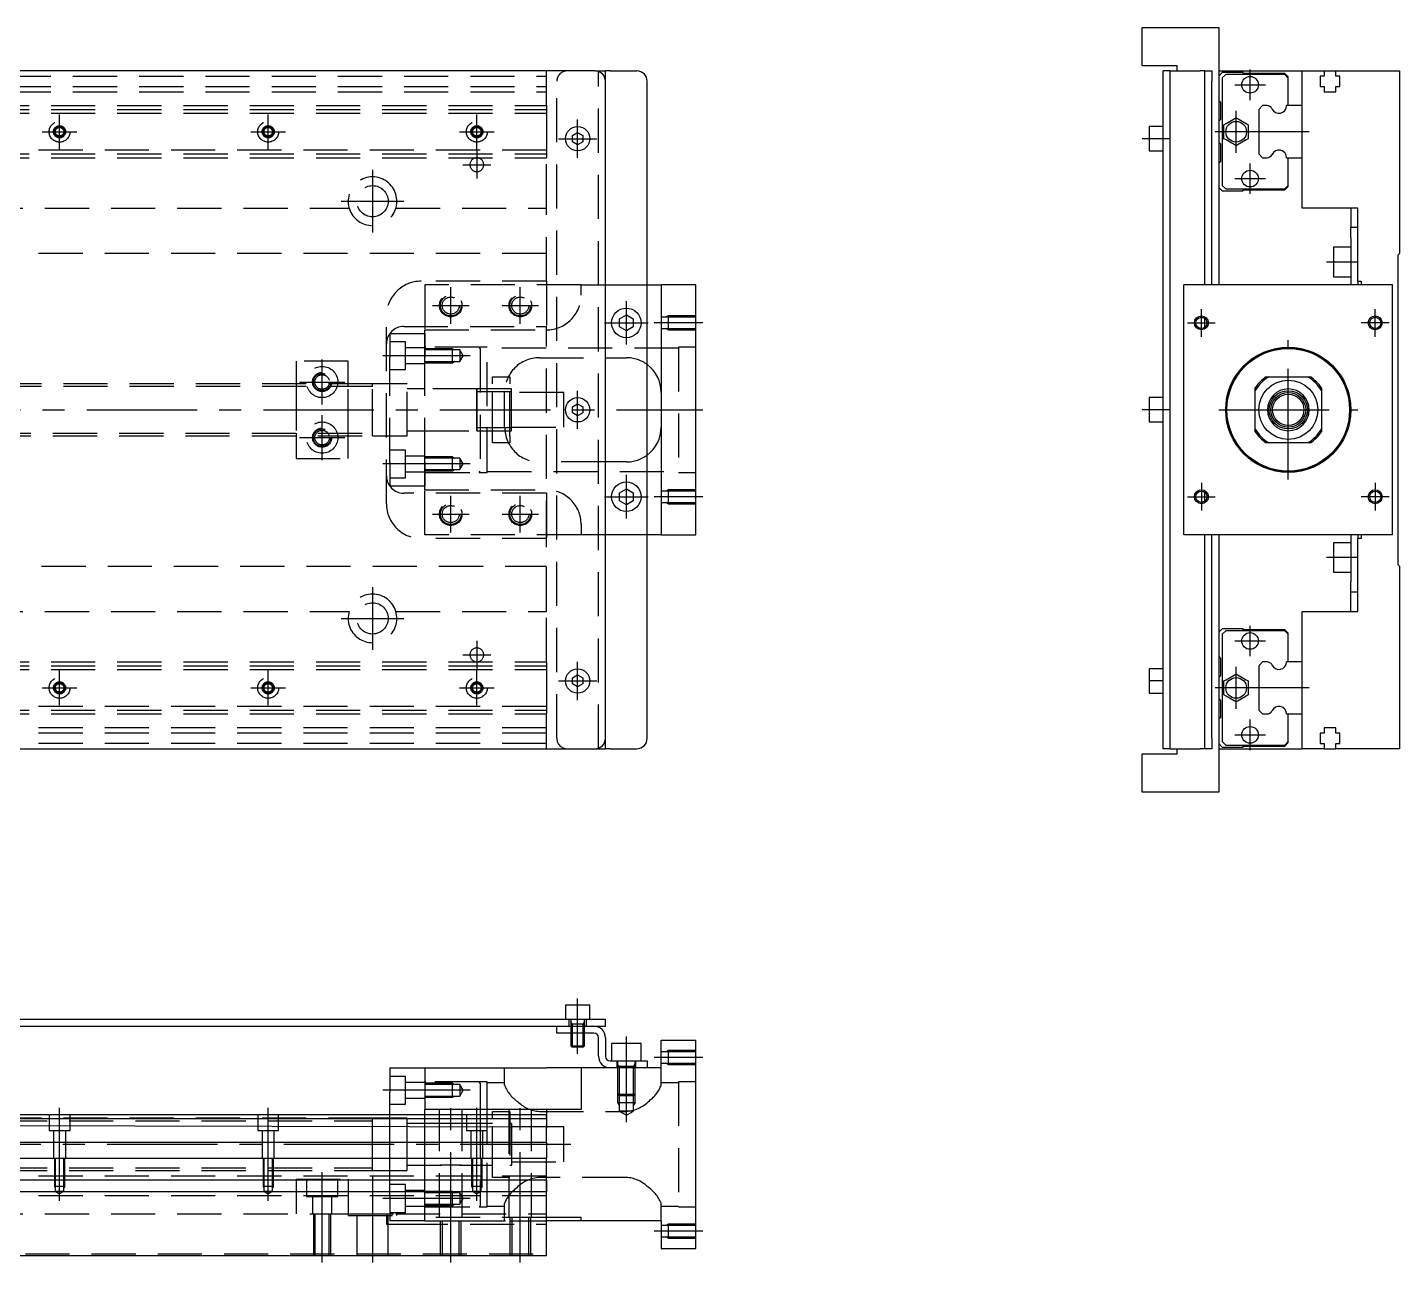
# Model space of a CAD drawing. Extents: x -94 to 705, y -24 to 355.
# Drawn here: x 310.8 to 705.4, y -2 to 353.3 of the extents above; entities that cross this region are included whole.
import ezdxf

# ---------------------------------------------------------------- set-up
doc = ezdxf.new("R2010")
doc.units = 0
doc.linetypes.add('CENTER', pattern=[50.8, 31.75, -6.35, 6.35, -6.35])
doc.linetypes.add('DASHED', pattern=[19.05, 12.7, -6.35])
doc.layers.get('0').update_dxf_attribs({"linetype": 'CONTINUOUS'})
doc.layers.add('CENTER', color=1, linetype='CENTER')

msp = doc.modelspace()

# ---------------------------------------------------------------- linework, layer by layer
at = {"color": 7, "linetype": 'CONTINUOUS'}
for p, q in [((631.39, 342.31), (631.39, 353.31)), ((631.39, 353.31), (653.39, 353.31)), ((653.39, 353.31), (653.39, 279.31)), ((474, 340.81), (-14, 340.81)), ((474, 340.81), (477, 340.81)), ((477, 337.81), (477, 340.81)), ((478.33, 340.81), (477, 340.81)), ((478.33, 340.81), (486, 340.81)), ((641.39, 342.31), (631.39, 342.31)), ((639.39, 340.81), (637.39, 340.81)), ((637.39, 337.81), (637.39, 340.81)), ((639.39, 340.81), (642.72, 340.81)), ((639.39, 337.81), (639.39, 340.81)), ((641.39, 340.81), (641.39, 342.31)), ((642.72, 340.81), (648.05, 340.81)), ((649.39, 340.81), (648.05, 340.81)), ((649.39, 340.81), (651.39, 340.81)), ((649.39, 337.81), (649.39, 340.81)), ((651.39, 340.81), (651.39, 337.81)), ((653.39, 340.81), (677.39, 340.81)), ((654.38, 340.31), (653.39, 339.32)), ((660.39, 340.31), (654.38, 340.31)), ((655.38, 339.76), (654.39, 338.77)), ((672.39, 339.76), (655.38, 339.76)), ((660.39, 340.06), (660.39, 340.31)), ((672.39, 340.06), (660.39, 340.06)), ((673.39, 339.06), (672.39, 340.06)), ((673.39, 338.76), (672.39, 339.76)), ((677.39, 340.81), (683.69, 340.81)), ((677.39, 330.81), (677.39, 340.81)), ((683.69, 340.81), (687.09, 340.81)), ((683.69, 340.81), (683.69, 339.31)), ((687.09, 340.81), (705.39, 340.81)), ((687.09, 339.31), (687.09, 340.81)), ((705.39, 340.81), (705.39, 288.31)), ((477, 148.81), (477, 337.81)), ((489, 148.81), (489, 337.81)), ((637.39, 148.81), (637.39, 337.81)), ((639.39, 148.81), (639.39, 337.81)), ((649.39, 279.31), (649.39, 337.81)), ((651.39, 279.31), (651.39, 337.81)), ((654.39, 338.77), (654.39, 307.85)), ((673.39, 338.76), (673.39, 339.06)), ((673.39, 330.81), (673.39, 338.76)), ((683.69, 339.31), (682.54, 339.31)), ((682.54, 339.31), (682.54, 336.31)), ((682.54, 336.31), (683.69, 336.31)), ((683.69, 336.31), (683.69, 334.81)), ((688.24, 339.31), (687.09, 339.31)), ((687.09, 334.81), (687.09, 336.31)), ((687.09, 336.31), (688.24, 336.31)), ((688.24, 336.31), (688.24, 339.31)), ((653.39, 332.31), (653.89, 331.81)), ((653.89, 331.81), (653.89, 326.81)), ((683.69, 334.81), (687.09, 334.81)), ((666.01, 330.81), (664.89, 329.69)), ((664.89, 329.69), (664.89, 316.93)), ((667.3, 330.81), (666.01, 330.81)), ((677.39, 330.81), (672.88, 330.81)), ((677.39, 315.81), (677.39, 330.81)), ((677.39, 315.81), (677.39, 330.81)), ((637.39, 324.81), (633.39, 324.81)), ((633.39, 324.81), (633.39, 321.31)), ((653.89, 326.81), (653.39, 326.31)), ((654.89, 325.33), (655.48, 325.67)), ((654.89, 324.65), (654.89, 325.33)), ((654.89, 321.97), (654.89, 324.65)), ((655.48, 325.67), (657.8, 327)), ((657.8, 327), (658.39, 327.35)), ((658.39, 327.35), (658.98, 327)), ((658.98, 327), (661.29, 325.67)), ((661.29, 325.67), (661.88, 325.33)), ((661.88, 325.33), (661.88, 324.65)), ((661.88, 324.65), (661.88, 321.97)), ((467.5, 322.18), (469, 323.04)), ((467.5, 320.44), (467.5, 322.18)), ((469, 319.58), (467.5, 320.44)), ((469, 323.04), (470.5, 322.18)), ((470.5, 320.44), (469, 319.58)), ((470.5, 322.18), (470.5, 320.44)), ((633.39, 321.31), (633.39, 317.81)), ((653.39, 320.31), (653.89, 319.81)), ((653.89, 319.81), (653.89, 314.81)), ((654.89, 321.29), (654.89, 321.97)), ((655.48, 320.95), (654.89, 321.29)), ((657.8, 319.62), (655.48, 320.95)), ((661.29, 320.95), (658.98, 319.62)), ((661.88, 321.29), (661.29, 320.95)), ((661.88, 321.97), (661.88, 321.29)), ((633.39, 317.81), (637.39, 317.81)), ((658.39, 319.27), (657.8, 319.62)), ((658.98, 319.62), (658.39, 319.27)), ((664.89, 316.93), (666.01, 315.81)), ((666.01, 315.81), (667.3, 315.81)), ((672.88, 315.81), (677.39, 315.81)), ((673.39, 307.86), (673.39, 315.81)), ((677.39, 301.31), (677.39, 315.81)), ((653.89, 314.81), (653.39, 314.31)), ((654.39, 307.85), (655.38, 306.86)), ((672.39, 306.86), (673.39, 307.86)), ((673.39, 307.56), (673.39, 307.86)), ((653.39, 307.3), (654.38, 306.31)), ((654.38, 306.31), (660.39, 306.31)), ((655.38, 306.86), (672.39, 306.86)), ((660.39, 306.56), (672.39, 306.56)), ((660.39, 306.31), (660.39, 306.56)), ((672.39, 306.56), (673.39, 307.56)), ((693.39, 301.31), (677.39, 301.31)), ((691.39, 301.31), (691.39, 295.81)), ((693.39, 280.31), (693.39, 301.31)), ((691.39, 295.81), (693.39, 295.81)), ((691.39, 292.81), (691.39, 295.81)), ((691.39, 292.81), (691.39, 279.31)), ((686.39, 290.06), (686.39, 281.56)), ((691.39, 290.06), (686.39, 290.06)), ((704.89, 287.81), (705.39, 288.31)), ((704.89, 287.81), (704.89, 198.81)), ((686.39, 281.56), (691.39, 281.56)), ((693.39, 280.31), (694.39, 280.31)), ((693.39, 280.31), (693.39, 279.31)), ((694.39, 280.31), (694.39, 279.31)), ((489, 279.31), (493, 279.31)), ((503, 279.31), (493, 279.31)), ((493, 279.31), (493, 207.31)), ((503, 207.31), (503, 279.31)), ((703.39, 279.31), (643.39, 279.31)), ((643.39, 207.31), (643.39, 279.31)), ((703.39, 207.31), (703.39, 279.31)), ((481, 269.46), (483, 270.62)), ((481, 267.16), (481, 269.46)), ((483, 270.62), (485, 269.46)), ((485, 269.46), (485, 267.16)), ((649.39, 267.03), (649.39, 269.59)), ((483, 266), (481, 267.16)), ((485, 267.16), (483, 266)), ((667.05, 252.81), (667.8, 252.81)), ((667.8, 252.81), (678.97, 252.81)), ((678.97, 252.81), (679.72, 252.81)), ((663.89, 248.89), (663.89, 249.65)), ((663.89, 237.73), (663.89, 248.89)), ((682.89, 249.65), (682.89, 248.89)), ((682.89, 248.89), (682.89, 237.73)), ((467.5, 244.18), (469, 245.04)), ((469, 245.04), (470.5, 244.18)), ((637.39, 246.81), (633.39, 246.81)), ((633.39, 246.81), (633.39, 243.31)), ((467.5, 242.44), (467.5, 244.18)), ((469, 241.58), (467.5, 242.44)), ((470.5, 242.44), (469, 241.58)), ((470.5, 244.18), (470.5, 242.44)), ((633.39, 243.31), (633.39, 239.81)), ((633.39, 239.81), (637.39, 239.81)), ((663.89, 236.97), (663.89, 237.73)), ((682.89, 237.73), (682.89, 236.97)), ((667.8, 233.81), (667.05, 233.81)), ((678.97, 233.81), (667.8, 233.81)), ((679.72, 233.81), (678.97, 233.81)), ((481, 219.46), (483, 220.62)), ((481, 217.16), (481, 219.46)), ((483, 216), (481, 217.16)), ((483, 220.62), (485, 219.46)), ((485, 217.16), (483, 216)), ((485, 219.46), (485, 217.16)), ((649.39, 217.03), (649.39, 219.59)), ((493, 207.31), (489, 207.31)), ((493, 207.31), (503, 207.31)), ((703.39, 207.31), (643.39, 207.31)), ((649.39, 148.81), (649.39, 207.31)), ((651.39, 148.81), (651.39, 207.31)), ((653.39, 207.31), (653.39, 133.31)), ((691.39, 207.31), (691.39, 193.81)), ((693.39, 207.31), (693.39, 206.31)), ((693.39, 185.31), (693.39, 206.31)), ((694.39, 206.31), (693.39, 206.31)), ((694.39, 207.31), (694.39, 206.31)), ((686.39, 205.06), (686.39, 196.56)), ((691.39, 205.06), (686.39, 205.06)), ((705.39, 198.31), (704.89, 198.81)), ((705.39, 198.31), (705.39, 145.81)), ((686.39, 196.56), (691.39, 196.56)), ((691.39, 190.81), (691.39, 193.81)), ((691.39, 185.31), (691.39, 190.81)), ((693.39, 190.81), (691.39, 190.81)), ((677.39, 185.31), (693.39, 185.31)), ((677.39, 170.81), (677.39, 185.31)), ((654.38, 180.31), (653.39, 179.32)), ((660.39, 180.31), (654.38, 180.31)), ((655.38, 179.76), (654.39, 178.77)), ((654.39, 178.77), (654.39, 147.85)), ((672.39, 179.76), (655.38, 179.76)), ((660.39, 180.06), (660.39, 180.31)), ((672.39, 180.06), (660.39, 180.06)), ((673.39, 179.06), (672.39, 180.06)), ((673.39, 178.76), (672.39, 179.76)), ((673.39, 178.76), (673.39, 179.06)), ((673.39, 170.81), (673.39, 178.76)), ((653.39, 172.31), (653.89, 171.81)), ((653.89, 171.81), (653.89, 166.81)), ((666.01, 170.81), (664.89, 169.69)), ((667.3, 170.81), (666.01, 170.81)), ((677.39, 170.81), (672.88, 170.81)), ((677.39, 155.81), (677.39, 170.81)), ((677.39, 155.81), (677.39, 170.81)), ((467.5, 166.18), (469, 167.04)), ((467.5, 164.44), (467.5, 166.18)), ((469, 167.04), (470.5, 166.18)), ((470.5, 166.18), (470.5, 164.44)), ((633.39, 168.81), (633.39, 165.31)), ((637.39, 168.81), (633.39, 168.81)), ((653.89, 166.81), (653.39, 166.31)), ((655.48, 165.67), (657.8, 167)), ((657.8, 167), (658.39, 167.35)), ((658.39, 167.35), (658.98, 167)), ((658.98, 167), (661.29, 165.67)), ((664.89, 169.69), (664.89, 156.93)), ((469, 163.58), (467.5, 164.44)), ((470.5, 164.44), (469, 163.58)), ((633.39, 165.31), (633.39, 161.81)), ((633.39, 161.81), (637.39, 161.81)), ((654.89, 165.33), (655.48, 165.67)), ((654.89, 164.65), (654.89, 165.33)), ((654.89, 161.97), (654.89, 164.65)), ((654.89, 161.29), (654.89, 161.97)), ((661.29, 165.67), (661.88, 165.33)), ((661.88, 165.33), (661.88, 164.65)), ((661.88, 164.65), (661.88, 161.97)), ((661.88, 161.97), (661.88, 161.29)), ((653.39, 160.31), (653.89, 159.81)), ((653.89, 159.81), (653.89, 154.81)), ((655.48, 160.95), (654.89, 161.29)), ((657.8, 159.62), (655.48, 160.95)), ((658.39, 159.27), (657.8, 159.62)), ((658.98, 159.62), (658.39, 159.27)), ((661.29, 160.95), (658.98, 159.62)), ((661.88, 161.29), (661.29, 160.95)), ((653.89, 154.81), (653.39, 154.31)), ((664.89, 156.93), (666.01, 155.81)), ((666.01, 155.81), (667.3, 155.81)), ((672.88, 155.81), (677.39, 155.81)), ((673.39, 147.86), (673.39, 155.81)), ((677.39, 145.81), (677.39, 155.81)), ((683.69, 150.31), (682.54, 150.31)), ((682.54, 150.31), (682.54, 147.31)), ((683.69, 151.81), (683.69, 150.31)), ((687.09, 151.81), (683.69, 151.81)), ((687.09, 150.31), (687.09, 151.81)), ((688.24, 150.31), (687.09, 150.31)), ((688.24, 147.31), (688.24, 150.31)), ((477, 145.81), (477, 148.81)), ((637.39, 145.81), (637.39, 148.81)), ((639.39, 145.81), (639.39, 148.81)), ((649.39, 145.81), (649.39, 148.81)), ((651.39, 148.81), (651.39, 145.81)), ((653.39, 147.3), (654.38, 146.31)), ((654.38, 146.31), (660.39, 146.31)), ((654.39, 147.85), (655.38, 146.86)), ((655.38, 146.86), (672.39, 146.86)), ((660.39, 146.56), (672.39, 146.56)), ((660.39, 146.31), (660.39, 146.56)), ((672.39, 146.86), (673.39, 147.86)), ((672.39, 146.56), (673.39, 147.56)), ((673.39, 147.56), (673.39, 147.86)), ((682.54, 147.31), (683.69, 147.31)), ((683.69, 147.31), (683.69, 145.81)), ((687.09, 145.81), (687.09, 147.31)), ((687.09, 147.31), (688.24, 147.31)), ((-14, 145.81), (474, 145.81)), ((474, 145.81), (477, 145.81)), ((478.33, 145.81), (477, 145.81)), ((478.33, 145.81), (486, 145.81)), ((631.39, 133.31), (631.39, 144.31)), ((631.39, 144.31), (641.39, 144.31)), ((639.39, 145.81), (637.39, 145.81)), ((639.39, 145.81), (642.72, 145.81)), ((641.39, 144.31), (641.39, 145.81)), ((642.72, 145.81), (648.05, 145.81)), ((649.39, 145.81), (648.05, 145.81)), ((651.39, 145.81), (649.39, 145.81)), ((653.39, 145.81), (677.39, 145.81)), ((683.69, 145.81), (677.39, 145.81)), ((683.69, 145.81), (687.09, 145.81)), ((705.39, 145.81), (687.09, 145.81)), ((653.39, 133.31), (631.39, 133.31)), ((465.5, 72), (465.5, 68)), ((472.5, 72), (465.5, 72)), ((472.5, 68), (472.5, 72)), ((305, 68), (474, 68)), ((474, 68), (477, 68)), ((477, 66), (477, 68)), ((305, 66), (466, 66)), ((463, 64), (463, 66)), ((466, 64), (463, 64)), ((466, 66), (473.67, 66)), ((466, 66), (473.67, 66)), ((473.67, 64), (466, 64)), ((467, 64), (467, 60.38)), ((471, 60.38), (471, 64)), ((473.67, 66), (474, 66)), ((474, 66), (477, 66)), ((467.38, 60), (467, 60.38)), ((467, 60.38), (471, 60.38)), ((470.62, 60), (467.38, 60)), ((470.62, 60), (471, 60.38)), ((475, 57.33), (475, 62.67)), ((477, 62.67), (477, 57.33)), ((478.75, 61), (478.75, 56)), ((487.25, 61), (478.75, 61)), ((487.25, 56), (487.25, 61)), ((493, 62), (503, 62)), ((493, 54), (493, 62)), ((503, 2), (503, 62)), ((478.33, 56), (486, 56)), ((486, 56), (489, 56)), ((489, 56), (489, 54)), ((415, 54), (415.36, 54)), ((415, 54), (415, 47.02)), ((415.36, 54), (424.64, 54)), ((424.64, 54), (425, 54)), ((425, 54), (460, 54)), ((425, 54), (425, 42)), ((470, 54), (460, 54)), ((478.33, 54), (470, 54)), ((470, 54), (470, 42)), ((486, 54), (478.33, 54)), ((489, 54), (486, 54)), ((493, 54), (489, 54)), ((415, 40.5), (415, 47.02)), ((460, 40.5), (298.5, 40.5)), ((380, 17.78), (380, 40.5)), ((410, 32.2), (410, 39.5)), ((470, 42), (425, 42)), ((425, 40.5), (425, 42)), ((460, 42), (460, 39.38)), ((460, 39.25), (460, 40.5)), ((460, 39.38), (298.5, 39.38)), ((298.5, 37.47), (460, 37)), ((460, 39.38), (460, 38.09)), ((460, 39.25), (460, 37.47)), ((460, 38.09), (460, 36.72)), ((460, 35.58), (460, 37.47)), ((460, 32.51), (460, 36.72)), ((460, 32.52), (460, 35.58)), ((460, 32.52), (298.5, 32.52)), ((410, 28), (410, 32.2)), ((460, 32.52), (460, 28)), ((460, 32.51), (460, 28)), ((0, 28), (460, 28)), ((460, 21.7), (460, 28)), ((460, 21.7), (460, 28)), ((460, 21.7), (0, 21.7)), ((460, 21.7), (460, 18.3)), ((460, 10), (460, 21.7)), ((460, 18.3), (0, 18.3)), ((460, 0), (460, 18.3)), ((470, 11), (460, 11)), ((470, 10), (460, 10)), ((470, 10), (470, 11)), ((493, 10), (470, 10)), ((493, 10), (493, 2)), ((0, 0), (460, 0)), ((493, 2), (503, 2))]:
    msp.add_line(p, q, dxfattribs=at)
at = {"color": 3, "linetype": 'DASHED'}
for p, q in [((460, 330.81), (460, 340.81)), ((475, 145.81), (475, 340.81)), ((0, 339.31), (460, 339.31)), ((0, 336.31), (460, 336.31)), ((463, 148.81), (463, 337.81)), ((0, 334.81), (460, 334.81)), ((298.5, 330.81), (460, 330.81)), ((298.5, 329.69), (460, 329.69)), ((298.5, 328.61), (460, 328.61)), ((460, 330.81), (460, 329.69)), ((460, 329.69), (460, 316.93)), ((460, 329.69), (460, 316.93)), ((460, 318.01), (298.5, 318.01)), ((298.5, 316.93), (460, 316.93)), ((298.5, 315.81), (460, 315.81)), ((460, 316.93), (460, 315.81)), ((460, 316.93), (460, 315.81)), ((460, 301.31), (460, 315.81)), ((460, 301.31), (460, 315.81)), ((296.71, 301.31), (403.29, 301.31)), ((416.71, 301.31), (460, 301.31)), ((460, 280.31), (460, 301.31)), ((460, 288.31), (10, 288.31)), ((460, 280.31), (424, 280.31)), ((460, 280.31), (460, 282.81)), ((460, 280.31), (460, 267.31)), ((460, 280.31), (460, 267.31)), ((470, 279.31), (425, 279.31)), ((425, 279.31), (425, 266.31)), ((470, 276.31), (470, 279.31)), ((470, 276.31), (470, 279.31)), ((470, 279.31), (477, 279.31)), ((477, 279.31), (489, 279.31)), ((414, 216.31), (414, 270.31)), ((495, 269.93), (493, 269.93)), ((495, 270.31), (494.34, 269.93)), ((503, 270.31), (495, 270.31)), ((495, 270.31), (495, 266.31)), ((503, 269.93), (495, 269.93)), ((415, 265.31), (415.36, 265.31)), ((415, 265.31), (415, 258.33)), ((415.36, 265.31), (424.64, 265.31)), ((419, 267.31), (460, 267.31)), ((424.64, 265.31), (425, 265.31)), ((425, 266.31), (460, 266.31)), ((425, 258.33), (425, 266.31)), ((425, 265.31), (425, 258.33)), ((460, 185.31), (460, 267.31)), ((493, 266.69), (495, 266.69)), ((495, 266.31), (494.34, 266.69)), ((495, 266.69), (503, 266.69)), ((495, 266.31), (503, 266.31)), ((419.5, 262.87), (415, 262.87)), ((419.5, 254.87), (419.5, 262.87)), ((425, 261.12), (419.5, 261.12)), ((425.3, 261.31), (425, 261.31)), ((431.15, 260.87), (425, 260.87)), ((431.15, 260.87), (425, 260.87)), ((431.5, 260.52), (425, 260.52)), ((440.64, 261.31), (425.3, 261.31)), ((440.64, 261.31), (425.3, 261.31)), ((433, 260.87), (431.15, 260.87)), ((433, 260.52), (431.5, 260.52)), ((433, 256.87), (433, 260.87)), ((433, 260.87), (433.61, 260.52)), ((435.1, 260.52), (433, 260.52)), ((436.05, 258.87), (435.1, 260.52)), ((435.1, 260.52), (435.1, 258.87)), ((441, 260.95), (440.64, 261.31)), ((443, 261.31), (440.64, 261.31)), ((441, 260.95), (441, 225.67)), ((443, 225.31), (443, 261.31)), ((498, 261.06), (443, 261.06)), ((503, 261.31), (498, 261.31)), ((498, 261.31), (498, 225.31)), ((388, 257.31), (388, 250.81)), ((403, 257.31), (388, 257.31)), ((403, 250.81), (403, 257.31)), ((415, 228.29), (415, 258.33)), ((419.5, 256.62), (425, 256.62)), ((425, 228.29), (425, 258.33)), ((425, 228.29), (425, 258.33)), ((425, 257.22), (431.5, 257.22)), ((425, 256.87), (431.15, 256.87)), ((425, 256.87), (431.15, 256.87)), ((431.15, 256.87), (433, 256.87)), ((431.5, 257.22), (433, 257.22)), ((433, 257.22), (435.1, 257.22)), ((433, 256.87), (433.61, 257.22)), ((435.1, 257.22), (436.05, 258.87)), ((435.1, 258.87), (435.1, 257.22)), ((458, 258.31), (477, 258.31)), ((477, 258.31), (483, 258.31)), ((415, 254.87), (419.5, 254.87)), ((444.5, 250.81), (444.5, 252.81)), ((444.5, 252.81), (449.5, 252.81)), ((449.5, 252.81), (449.5, 250.81)), ((410, 250.81), (280, 250.81)), ((410, 250.06), (280, 250.06)), ((388, 250.81), (388, 250.06)), ((388, 250.06), (388, 236.56)), ((403, 250.06), (403, 250.81)), ((403, 236.56), (403, 250.06)), ((410, 250.81), (409.99, 250.81)), ((410, 250.81), (410, 250.81)), ((415, 250.81), (410, 250.81)), ((410, 235.81), (410, 250.81)), ((410, 250.06), (410, 250.81)), ((410, 250.26), (410, 250.81)), ((410, 236.36), (410, 250.26)), ((410, 236.56), (410, 250.06)), ((420, 250.81), (415, 250.81)), ((420, 235.81), (420, 250.81)), ((425, 249.31), (420, 249.31)), ((440, 249.31), (425, 249.31)), ((441, 249.31), (440, 249.31)), ((440, 249.31), (440, 249.31)), ((440, 249.31), (440, 249.31)), ((440, 237.31), (440, 249.31)), ((440, 249.31), (440, 237.31)), ((444.5, 249.31), (441, 249.31)), ((444.5, 235.81), (444.5, 250.81)), ((449.5, 249.31), (444.5, 249.31)), ((449.5, 235.81), (449.5, 250.81)), ((450, 249.31), (449.5, 249.31)), ((450, 237.31), (450, 249.31)), ((441, 248.44), (440, 248.44)), ((444.5, 248.44), (441, 248.44)), ((449.5, 248.44), (444.5, 248.44)), ((448, 238.31), (448, 248.31)), ((450, 248.44), (449.5, 248.44)), ((465, 248.31), (450, 248.31)), ((465, 238.31), (465, 248.31)), ((420, 237.31), (425, 237.31)), ((425, 237.31), (440, 237.31)), ((440, 238.19), (441, 238.19)), ((440, 237.31), (440, 237.31)), ((440, 237.31), (440, 237.31)), ((440, 237.31), (441, 237.31)), ((440, 237.31), (440, 237.31)), ((441, 238.19), (444.5, 238.19)), ((441, 237.31), (444.5, 237.31)), ((444.5, 238.19), (449.5, 238.19)), ((444.5, 237.31), (449.5, 237.31)), ((449.5, 238.19), (450, 238.19)), ((449.5, 237.31), (450, 237.31)), ((450, 238.31), (465, 238.31)), ((280, 236.56), (410, 236.56)), ((280, 235.81), (410, 235.81)), ((388, 236.56), (388, 235.81)), ((388, 235.81), (388, 229.31)), ((403, 235.81), (403, 236.56)), ((403, 229.31), (403, 235.81)), ((410, 235.81), (410, 236.56)), ((410, 235.81), (410, 236.36)), ((409.99, 235.81), (410, 235.81)), ((410, 235.81), (410, 235.81)), ((410, 235.81), (415, 235.81)), ((415, 235.81), (420, 235.81)), ((444.5, 233.81), (444.5, 235.81)), ((449.5, 233.81), (444.5, 233.81)), ((449.5, 235.81), (449.5, 233.81)), ((388, 229.31), (403, 229.31)), ((419.5, 231.75), (415, 231.75)), ((419.5, 223.75), (419.5, 231.75)), ((425, 230), (419.5, 230)), ((431.15, 229.75), (425, 229.75)), ((431.15, 229.75), (425, 229.75)), ((431.5, 229.4), (425, 229.4)), ((433, 229.75), (431.15, 229.75)), ((433, 229.4), (431.5, 229.4)), ((433, 225.75), (433, 229.75)), ((433, 229.75), (433.61, 229.4)), ((435.1, 229.4), (433, 229.4)), ((436.05, 227.75), (435.1, 229.4)), ((435.1, 229.4), (435.1, 227.75)), ((415, 228.29), (415, 221.31)), ((419.5, 225.5), (425, 225.5)), ((425, 228.29), (425, 221.31)), ((425, 220.31), (425, 228.29)), ((425, 226.1), (431.5, 226.1)), ((425, 225.75), (431.15, 225.75)), ((425, 225.75), (431.15, 225.75)), ((425, 225.31), (425.3, 225.31)), ((425.3, 225.31), (440.64, 225.31)), ((425.3, 225.31), (440.64, 225.31)), ((431.15, 225.75), (433, 225.75)), ((431.5, 226.1), (433, 226.1)), ((433, 226.1), (435.1, 226.1)), ((433, 225.75), (433.61, 226.1)), ((435.1, 226.1), (436.05, 227.75)), ((435.1, 227.75), (435.1, 226.1)), ((440.64, 225.31), (441, 225.67)), ((440.64, 225.31), (443, 225.31)), ((443, 225.56), (498, 225.56)), ((477, 228.31), (458, 228.31)), ((483, 228.31), (477, 228.31)), ((498, 225.31), (503, 225.31)), ((415, 223.75), (419.5, 223.75)), ((415.36, 221.31), (415, 221.31)), ((424.64, 221.31), (415.36, 221.31)), ((425, 221.31), (424.64, 221.31)), ((460, 219.31), (419, 219.31)), ((425, 220.31), (460, 220.31)), ((425, 207.31), (425, 220.31)), ((460, 219.31), (460, 206.31)), ((495, 219.93), (493, 219.93)), ((495, 220.31), (494.34, 219.93)), ((495, 220.31), (495, 216.31)), ((503, 220.31), (495, 220.31)), ((503, 219.93), (495, 219.93)), ((493, 216.69), (495, 216.69)), ((495, 216.31), (494.34, 216.69)), ((495, 216.69), (503, 216.69)), ((495, 216.31), (503, 216.31)), ((470, 210.31), (470, 207.31)), ((460, 206.31), (424, 206.31)), ((470, 207.31), (425, 207.31)), ((460, 203.81), (460, 206.31)), ((477, 207.31), (470, 207.31)), ((489, 207.31), (477, 207.31)), ((10, 198.31), (460, 198.31)), ((296.71, 185.31), (403.29, 185.31)), ((416.71, 185.31), (460, 185.31)), ((460, 170.81), (460, 185.31)), ((298.5, 170.81), (460, 170.81)), ((460, 170.81), (460, 169.69)), ((298.5, 169.69), (460, 169.69)), ((298.5, 168.61), (460, 168.61)), ((460, 169.69), (460, 156.93)), ((460, 158.01), (298.5, 158.01)), ((298.5, 156.93), (460, 156.93)), ((298.5, 155.81), (460, 155.81)), ((460, 156.93), (460, 155.81)), ((460, 145.81), (460, 155.81)), ((460, 151.81), (0, 151.81)), ((460, 150.31), (0, 150.31)), ((460, 147.31), (0, 147.31)), ((466.5, 68), (466.5, 66)), ((467, 68), (467, 66.6)), ((467.38, 66.6), (467, 67.26)), ((470.62, 66.6), (471, 67.26)), ((471, 66.6), (471, 68)), ((471.5, 66), (471.5, 68)), ((467, 66.6), (467, 66.6)), ((467, 66.6), (467, 66)), ((467, 66.6), (467, 66.59)), ((471, 66.6), (467, 66.6)), ((471, 66.6), (467, 66.6)), ((469, 66.6), (467, 66.6)), ((467, 66), (467, 64)), ((467, 66), (467, 64)), ((467.38, 66.6), (467.38, 66)), ((467.38, 66), (467.38, 64)), ((470.62, 66), (470.62, 66.6)), ((470.62, 64), (470.62, 66)), ((471, 66), (471, 66.6)), ((471, 66.6), (471, 66.6)), ((471, 66.59), (471, 66.6)), ((471, 64), (471, 66)), ((471, 64), (471, 66)), ((480.25, 56), (480.25, 54)), ((480.5, 56), (480.5, 54.4)), ((485.5, 54.4), (485.5, 56)), ((485.75, 54), (485.75, 56)), ((495, 58.62), (493, 58.62)), ((493, 55.38), (495, 55.38)), ((495, 59), (494.34, 58.62)), ((495, 55), (494.34, 55.38)), ((495, 59), (495, 55)), ((503, 59), (495, 59)), ((503, 58.62), (495, 58.62)), ((495, 55.38), (503, 55.38)), ((419.5, 51.56), (415, 51.56)), ((419.5, 43.56), (419.5, 51.56)), ((448, 49.03), (448, 54)), ((480.9, 54.4), (480.5, 55.09)), ((480.5, 54.4), (480.5, 54)), ((480.5, 54.4), (480.5, 54.4)), ((480.5, 54.4), (480.5, 54.39)), ((483, 54.4), (480.5, 54.4)), ((485.5, 54.4), (480.5, 54.4)), ((485.5, 54.4), (480.5, 54.4)), ((480.5, 54), (480.5, 46.4)), ((480.5, 54), (480.5, 46.4)), ((480.9, 54.4), (480.9, 54)), ((480.9, 54), (480.9, 46)), ((485.1, 54.4), (485.5, 55.09)), ((485.1, 46), (485.1, 54)), ((485.5, 46.4), (485.5, 54)), ((485.5, 46.4), (485.5, 54)), ((493, 49.03), (493, 54)), ((495, 55), (503, 55)), ((425, 49.81), (419.5, 49.81)), ((425.3, 50), (425, 50)), ((431.15, 49.56), (425, 49.56)), ((431.15, 49.56), (425, 49.56)), ((431.5, 49.21), (425, 49.21)), ((440.64, 50), (425.3, 50)), ((433, 49.56), (431.15, 49.56)), ((433, 49.21), (431.5, 49.21)), ((433, 45.56), (433, 49.56)), ((433, 49.56), (433.61, 49.21)), ((435.1, 49.21), (433, 49.21)), ((436.05, 47.56), (435.1, 49.21)), ((435.1, 49.21), (435.1, 47.56)), ((435.1, 45.91), (436.05, 47.56)), ((435.1, 47.56), (435.1, 45.91)), ((443, 50), (440.64, 50)), ((441, 49.64), (440.64, 50)), ((441, 49.64), (441, 42)), ((443, 40.5), (443, 50)), ((448, 49.75), (443, 49.75)), ((448, 49.03), (448.01, 48.9)), ((498, 49.75), (493, 49.75)), ((503, 50), (498, 50)), ((498, 50), (498, 14)), ((415, 43.56), (419.5, 43.56)), ((419.5, 45.31), (425, 45.31)), ((425, 45.91), (431.5, 45.91)), ((425, 45.56), (431.15, 45.56)), ((425, 45.56), (431.15, 45.56)), ((431.15, 45.56), (433, 45.56)), ((431.5, 45.91), (433, 45.91)), ((433, 45.91), (435.1, 45.91)), ((433, 45.56), (433.61, 45.91)), ((480.5, 46.4), (480.9, 46)), ((480.5, 46.4), (480.5, 44)), ((480.5, 46.4), (485.5, 46.4)), ((480.5, 44), (480.9, 43.31)), ((480.5, 44), (485.5, 44)), ((480.9, 46), (480.9, 44)), ((485.1, 46), (480.9, 46)), ((480.9, 44), (480.9, 41.57)), ((485.1, 46), (485.5, 46.4)), ((485.1, 44), (485.1, 46)), ((485.1, 41.57), (485.1, 44)), ((485.5, 44), (485.1, 43.31)), ((485.5, 44), (485.5, 46.4)), ((410, 39.5), (275.5, 39.5)), ((317, 40.49), (317, 35.99)), ((323, 35.99), (323, 40.49)), ((377, 40.49), (377, 35.99)), ((383, 35.99), (383, 40.49)), ((410, 39.5), (409.99, 39.5)), ((410, 39.5), (410, 39.5)), ((415, 39.5), (410, 39.5)), ((410, 38.95), (410, 39.5)), ((415, 28), (415, 40.5)), ((420, 39.5), (415, 39.5)), ((420, 32), (420, 39.5)), ((425, 28), (425, 40.5)), ((429.25, 11), (429.25, 42)), ((435.75, 11), (435.75, 42)), ((437, 40.49), (437, 35.99)), ((441, 42), (441, 40.5)), ((441, 40.5), (441, 18.3)), ((443, 36), (443, 40.5)), ((443, 35.99), (443, 40.49)), ((444.5, 40.5), (444.5, 41.5)), ((444.5, 41.5), (449.5, 41.5)), ((444.5, 39.5), (444.5, 40.5)), ((444.5, 24.5), (444.5, 39.5)), ((449.25, 42), (449.25, 11)), ((449.5, 41.5), (449.5, 22.5)), ((455.75, 11), (455.75, 42)), ((458, 41.49), (483, 41.49)), ((480.9, 41.57), (483, 40.36)), ((483, 41.57), (480.9, 41.57)), ((483, 40.36), (485.1, 41.57)), ((485.1, 41.57), (483, 41.57)), ((37, 38.75), (409.99, 38.75)), ((317, 35.99), (323, 35.99)), ((318.25, 35.99), (318.25, 27.99)), ((321.75, 27.99), (321.75, 35.99)), ((377, 35.99), (383, 35.99)), ((378.25, 35.99), (378.25, 27.99)), ((381.75, 27.99), (381.75, 35.99)), ((410, 32.2), (410, 38.95)), ((425, 38), (420, 38)), ((429.5, 38), (425, 38)), ((435.5, 38), (429.5, 38)), ((437.25, 38), (435.5, 38)), ((437, 35.99), (443, 35.99)), ((440, 38), (437.25, 38)), ((438.25, 35.99), (438.25, 27.99)), ((441, 38), (440, 38)), ((442.75, 38), (441, 38)), ((441.75, 27.99), (441.75, 35.99)), ((444.5, 38), (442.75, 38)), ((443, 32), (443, 36)), ((450, 38), (449.5, 38)), ((450, 38), (450, 26)), ((455.5, 37), (450, 37)), ((460, 37), (455.5, 37)), ((465, 37), (460, 37)), ((465, 32), (465, 37)), ((410, 31.8), (410, 32.2)), ((410, 28), (410, 31.8)), ((420, 28), (420, 32)), ((443, 14), (443, 32)), ((465, 27), (465, 32)), ((318.5, 27.99), (318.5, 22.24)), ((318.5, 27.99), (318.5, 22.24)), ((318.77, 27.99), (318.77, 21.99)), ((321.23, 21.99), (321.23, 27.99)), ((321.5, 22.24), (321.5, 27.99)), ((321.5, 22.24), (321.5, 27.99)), ((378.5, 27.99), (378.5, 22.24)), ((378.5, 27.99), (378.5, 22.24)), ((378.77, 27.99), (378.77, 21.99)), ((381.23, 21.99), (381.23, 27.99)), ((381.5, 22.24), (381.5, 27.99)), ((381.5, 22.24), (381.5, 27.99)), ((410, 25.05), (410, 28)), ((415, 21.7), (415, 28)), ((420, 24.5), (420, 28)), ((425, 21.7), (425, 28)), ((438.5, 27.99), (438.5, 22.24)), ((438.5, 27.99), (438.5, 22.24)), ((438.77, 27.99), (438.77, 21.99)), ((441.23, 21.99), (441.23, 27.99)), ((441.5, 22.24), (441.5, 27.99)), ((441.5, 22.24), (441.5, 27.99)), ((37, 25.25), (409.99, 25.25)), ((37, 24.5), (409.99, 24.5)), ((409.99, 24.5), (410, 24.5)), ((410, 24.5), (410, 25.05)), ((410, 24.5), (410, 24.5)), ((410, 24.5), (410, 24.5)), ((410, 24.5), (415, 24.5)), ((415, 24.5), (420, 24.5)), ((420, 26), (425, 26)), ((425, 26), (429.4, 26)), ((429.4, 26), (429.5, 26)), ((435.5, 26), (429.5, 26)), ((429.5, 26), (429.85, 26)), ((429.85, 26), (429.5, 26)), ((435.15, 26), (429.85, 26)), ((435.15, 26), (435.5, 26)), ((435.5, 26), (435.15, 26)), ((435.5, 26), (435.6, 26)), ((435.6, 26), (440, 26)), ((440, 26), (444.5, 26)), ((444.5, 22.5), (444.5, 24.5)), ((449.5, 26), (450, 26)), ((450, 27), (465, 27)), ((460, 22.85), (0, 22.85)), ((318.5, 22.24), (318.5, 21.69)), ((318.5, 21.69), (318.5, 19.99)), ((318.5, 19.99), (318.77, 19.52)), ((318.5, 19.99), (321.5, 19.99)), ((318.77, 21.99), (318.77, 19.99)), ((318.77, 19.99), (318.77, 18.49)), ((321.23, 19.99), (321.23, 21.99)), ((321.23, 18.49), (321.23, 19.99)), ((321.5, 19.99), (321.23, 19.52)), ((321.5, 21.69), (321.5, 22.24)), ((321.5, 19.99), (321.5, 21.69)), ((378.5, 22.24), (378.5, 21.69)), ((378.5, 21.69), (378.5, 19.99)), ((378.5, 19.99), (378.77, 19.52)), ((378.5, 19.99), (381.5, 19.99)), ((378.77, 21.99), (378.77, 19.99)), ((378.77, 19.99), (378.77, 18.49)), ((381.23, 19.99), (381.23, 21.99)), ((381.23, 18.49), (381.23, 19.99)), ((381.5, 19.99), (381.23, 19.52)), ((381.5, 21.69), (381.5, 22.24)), ((381.5, 19.99), (381.5, 21.69)), ((388, 22), (388, 21.7)), ((388, 22), (403, 22)), ((388, 21.7), (388, 18.3)), ((391, 22), (391, 17)), ((400, 17), (400, 22)), ((403, 22), (403, 21.7)), ((403, 21.7), (403, 18.3)), ((415, 18.3), (415, 21.7)), ((419.5, 20.44), (415, 20.44)), ((419.5, 12.44), (419.5, 20.44)), ((425, 18.3), (425, 21.7)), ((438.5, 22.24), (438.5, 21.69)), ((438.5, 21.69), (438.5, 19.99)), ((438.5, 19.99), (438.77, 19.52)), ((438.5, 19.99), (441.5, 19.99)), ((438.77, 21.99), (438.77, 19.99)), ((438.77, 19.99), (438.77, 18.49)), ((441.23, 19.99), (441.23, 21.99)), ((441.23, 18.49), (441.23, 19.99)), ((441.5, 19.99), (441.23, 19.52)), ((441.5, 21.69), (441.5, 22.24)), ((441.5, 19.99), (441.5, 21.69)), ((449.5, 22.5), (444.5, 22.5)), ((483, 22.51), (458, 22.51)), ((460, 17.15), (0, 17.15)), ((318.77, 18.49), (320, 17.78)), ((321.23, 18.49), (318.77, 18.49)), ((318.77, 18.49), (321.23, 18.49)), ((321.23, 18.49), (320, 17.78)), ((378.77, 18.49), (380, 17.78)), ((381.23, 18.49), (378.77, 18.49)), ((378.77, 18.49), (381.23, 18.49)), ((381.23, 18.49), (380, 17.78)), ((388, 18.3), (388, 12)), ((391, 17), (400, 17)), ((392.75, 17), (392.75, 12)), ((398.25, 12), (398.25, 17)), ((403, 18.3), (403, 12)), ((415, 16.98), (415, 18.3)), ((415, 16.98), (415, 12)), ((425, 18.69), (419.5, 18.69)), ((431.15, 18.44), (425, 18.44)), ((431.15, 18.44), (425, 18.44)), ((425, 11), (425, 18.3)), ((431.5, 18.09), (425, 18.09)), ((433, 18.44), (431.15, 18.44)), ((433, 18.09), (431.5, 18.09)), ((433, 14.44), (433, 18.44)), ((433, 18.44), (433.61, 18.09)), ((435.1, 18.09), (433, 18.09)), ((436.05, 16.44), (435.1, 18.09)), ((435.1, 18.09), (435.1, 16.44)), ((435.1, 14.79), (436.05, 16.44)), ((435.1, 16.44), (435.1, 14.79)), ((438.77, 18.49), (440, 17.78)), ((441.23, 18.49), (438.77, 18.49)), ((438.77, 18.49), (441.23, 18.49)), ((441.23, 18.49), (440, 17.78)), ((441, 18.3), (441, 14.36)), ((296.71, 12), (403.29, 12)), ((393, 12), (393, 0)), ((393.43, 12), (393.43, 0)), ((397.57, 0), (397.57, 12)), ((398, 0), (398, 12)), ((403, 12), (403, 11.5)), ((403.29, 12), (416.71, 12)), ((414, 12), (414, 11)), ((415, 12.44), (419.5, 12.44)), ((415, 12), (415, 10)), ((416.71, 12), (460, 12)), ((417, 11.5), (417, 12)), ((419.5, 14.19), (425, 14.19)), ((425, 14.79), (431.5, 14.79)), ((425, 14.44), (431.15, 14.44)), ((425, 14.44), (431.15, 14.44)), ((425, 14), (425.3, 14)), ((425.3, 14), (440.64, 14)), ((431.15, 14.44), (433, 14.44)), ((431.5, 14.79), (433, 14.79)), ((433, 14.79), (435.1, 14.79)), ((433, 14.44), (433.61, 14.79)), ((440.64, 14), (441, 14.36)), ((440.64, 14), (443, 14)), ((443, 14.25), (448, 14.25)), ((448.01, 15.12), (448, 14.97)), ((448, 10), (448, 14.97)), ((493, 14.97), (492.99, 15.1)), ((493, 10), (493, 14.97)), ((493, 14.25), (498, 14.25)), ((498, 14), (503, 14)), ((403, 11.5), (417, 11.5)), ((405.5, 11.5), (405.5, 0)), ((414, 11), (414, 9)), ((414, 9), (419, 9)), ((414.5, 0), (414.5, 11.5)), ((415.36, 10), (415, 10)), ((424.64, 10), (415.36, 10)), ((419, 9), (460, 9)), ((425, 10), (424.64, 10)), ((425, 10), (425, 11)), ((460, 11), (425, 11)), ((425, 10), (429.5, 10)), ((429.5, 10), (429.5, 0)), ((429.5, 10), (435.5, 10)), ((430.04, 10), (430.04, 0)), ((434.96, 0), (434.96, 10)), ((435.5, 0), (435.5, 10)), ((435.5, 10), (449.5, 10)), ((449.5, 11), (449.5, 0)), ((449.5, 10), (455.5, 10)), ((450.04, 11), (450.04, 0)), ((454.96, 0), (454.96, 11)), ((455.5, 0), (455.5, 11)), ((455.5, 10), (460, 10)), ((495, 8.62), (493, 8.62)), ((495, 9), (494.34, 8.62)), ((495, 9), (495, 5)), ((503, 9), (495, 9)), ((503, 8.62), (495, 8.62)), ((493, 5.38), (495, 5.38)), ((495, 5), (494.34, 5.38)), ((495, 5.38), (503, 5.38)), ((495, 5), (503, 5)), ((62.5, 0.5), (460, 0.5))]:
    msp.add_line(p, q, dxfattribs=at)
at = {"color": 3, "linetype": 'CONTINUOUS'}
for p, q in [((467.38, 64), (467.38, 60)), ((470.62, 60), (470.62, 64))]:
    msp.add_line(p, q, dxfattribs=at)
at = {"color": 7, "linetype": 'CONTINUOUS'}
for centre, radius in [((662.39, 336.81), 2.4), ((469, 321.31), 3.5), ((658.39, 323.31), 2.97), ((662.39, 309.81), 2.4), ((483, 268.31), 4.25), ((648.39, 268.31), 1.62), ((698.39, 268.31), 1.62), ((673.39, 243.31), 18), ((673.39, 243.31), 17.75), ((673.39, 243.31), 17.64), ((673.39, 243.31), 8.5), ((673.39, 243.31), 5.5), ((469, 243.31), 3.5), ((673.39, 243.31), 5), ((673.39, 243.31), 4.5), ((483, 218.31), 4.25), ((648.39, 218.31), 1.62), ((698.39, 218.31), 1.62), ((662.39, 176.81), 2.4), ((469, 165.31), 3.5), ((658.39, 163.31), 2.97), ((662.39, 149.81), 2.4)]:
    msp.add_circle(centre, radius, dxfattribs=at)
at = {"color": 3, "linetype": 'DASHED'}
for centre, radius in [((320, 323.31), 3), ((320, 323.31), 1.75), ((320, 323.31), 1.5), ((320, 323.31), 1.23), ((380, 323.31), 3), ((380, 323.31), 1.75), ((380, 323.31), 1.5), ((380, 323.31), 1.23), ((440, 323.31), 3), ((440, 323.31), 1.75), ((440, 323.31), 1.5), ((440, 323.31), 1.23), ((410, 303.31), 4.5), ((432.5, 273.31), 3.25), ((432.5, 273.31), 3), ((452.5, 273.31), 3.25), ((452.5, 273.31), 3), ((432.5, 273.31), 2.46), ((452.5, 273.31), 2.46), ((395.5, 251.31), 4.5), ((395.5, 251.31), 2.75), ((395.5, 251.31), 2.5), ((395.5, 251.31), 2.1), ((395.5, 235.31), 4.5), ((395.5, 235.31), 2.75), ((395.5, 235.31), 2.5), ((395.5, 235.31), 2.1), ((432.5, 213.31), 3.25), ((432.5, 213.31), 3), ((432.5, 213.31), 2.46), ((452.5, 213.31), 3.25), ((452.5, 213.31), 3), ((452.5, 213.31), 2.46), ((410, 183.31), 4.5), ((320, 163.31), 3), ((380, 163.31), 3), ((440, 163.31), 3), ((320, 163.31), 1.75), ((320, 163.31), 1.5), ((320, 163.31), 1.23), ((380, 163.31), 1.75), ((380, 163.31), 1.5), ((380, 163.31), 1.23), ((440, 163.31), 1.75), ((440, 163.31), 1.5), ((440, 163.31), 1.23)]:
    msp.add_circle(centre, radius, dxfattribs=at)
at = {"color": 3, "linetype": 'CONTINUOUS'}
for centre in [(648.39, 268.31), (698.39, 268.31), (648.39, 218.31), (698.39, 218.31)]:
    msp.add_circle(centre, 2, dxfattribs=at)
at = {"color": 3, "linetype": 'DASHED'}
for centre, radius, start, end in [((466, 337.81), 3, 90, 180), ((440, 313.81), 2, 90, 270), ((440, 313.81), 2, 270, 90), ((410, 303.31), 7, 16.6015, 163.3985), ((410, 303.31), 7, 163.3985, 16.6015), ((424, 270.31), 10, 90, 180), ((460, 276.31), 10, 270, 0), ((419, 262.31), 5, 90, 180), ((458, 248.31), 10, 90, 180), ((483, 248.31), 10, 53.1301, 90), ((458, 238.31), 10, 180, 270), ((483, 238.31), 10, 270, 306.8699), ((419, 224.31), 5, 180, 270), ((460, 210.31), 10, 0, 90), ((424, 216.31), 10, 180, 270), ((410, 183.31), 7, 16.6015, 163.3985), ((410, 183.31), 7, 163.3985, 16.6015), ((440, 172.81), 2, 90, 270), ((440, 172.81), 2, 270, 90), ((466, 148.81), 3, 180, 270), ((457.96, 53.09), 10.79, 202.8017, 236.44), ((485.26, 51.57), 8.14, 305.354, 341.8732), ((458.61, 51.14), 9.67, 226.796, 266.3715), ((482.16, 52), 10.54, 274.5825, 317.8378), ((458.69, 12.36), 10.17, 93.8756, 137.922), ((482.39, 12.86), 9.67, 46.8339, 86.3735), ((483.02, 10.9), 10.81, 22.8304, 56.4383), ((456.94, 11.48), 9.65, 127.002, 157.8219)]:
    msp.add_arc(centre, radius, start, end, dxfattribs=at)
at = {"color": 7, "linetype": 'CONTINUOUS'}
for centre, radius, start, end in [((474, 337.81), 3, 0, 90), ((486, 337.81), 3, 0, 90), ((667.3, 329.31), 1.5, 23.9165, 90), ((670.68, 330.81), 2.2, 203.9165, 0), ((667.3, 317.31), 1.5, 270, 336.0835), ((670.68, 315.81), 2.2, 360, 156.0835), ((483, 248.31), 10, 0, 53.1301), ((673.39, 243.31), 11.02, 120.4483, 149.5517), ((673.39, 243.31), 11.42, 123.7066, 146.2934), ((673.39, 243.31), 11.02, 30.4483, 59.5517), ((673.39, 243.31), 11.42, 33.7066, 56.2934), ((673.39, 243.31), 6, 180, 90), ((673.39, 243.31), 6, 180, 90), ((673.39, 243.31), 6, 90, 180), ((673.39, 243.31), 6, 90, 180), ((483, 238.31), 10, 306.8699, 0), ((673.39, 243.31), 11.02, 210.4483, 239.5517), ((673.39, 243.31), 11.42, 213.7066, 236.2934), ((673.39, 243.31), 11.02, 300.4483, 329.5517), ((673.39, 243.31), 11.42, 303.7066, 326.2934), ((667.3, 169.31), 1.5, 23.9165, 90), ((670.68, 170.81), 2.2, 203.9165, 0), ((670.68, 155.81), 2.2, 0, 156.0835), ((667.3, 157.31), 1.5, 270, 336.0835), ((474, 148.81), 3, 270, 0), ((486, 148.81), 3, 270, 0), ((473.67, 62.67), 3.33, 0, 90), ((473.67, 62.67), 1.33, 0, 90), ((478.33, 57.33), 3.33, 180, 270), ((478.33, 57.33), 1.33, 180, 270)]:
    msp.add_arc(centre, radius, start, end, dxfattribs=at)
at = {"layer": 'CENTER', "color": 1, "linetype": 'CENTER'}
for p, q in [((662.39, 332.41), (662.39, 341.21)), ((657.99, 336.81), (666.79, 336.81)), ((320, 318.31), (320, 328.31)), ((380, 318.31), (380, 328.31)), ((440, 318.31), (440, 328.31)), ((658.39, 317.27), (658.39, 329.35)), ((469, 315.81), (469, 326.81)), ((315, 323.31), (325, 323.31)), ((375, 323.31), (385, 323.31)), ((435, 323.31), (445, 323.31)), ((463.5, 321.31), (474.5, 321.31)), ((639.39, 321.31), (631.39, 321.31)), ((679.39, 323.31), (652.39, 323.31)), ((440, 317.81), (440, 309.81)), ((410, 312.31), (410, 294.31)), ((436, 313.81), (444, 313.81)), ((662.39, 305.41), (662.39, 314.21)), ((657.99, 309.81), (666.79, 309.81)), ((401, 303.31), (419, 303.31)), ((693.39, 285.81), (684.39, 285.81)), ((432.5, 268.06), (432.5, 278.56)), ((452.5, 268.06), (452.5, 278.56)), ((427.25, 273.31), (437.75, 273.31)), ((447.25, 273.31), (457.75, 273.31)), ((483, 262.06), (483, 274.56)), ((648.39, 264.31), (648.39, 272.31)), ((698.39, 264.31), (698.39, 272.31)), ((476.75, 268.31), (489.25, 268.31)), ((505, 268.31), (491, 268.31)), ((644.39, 268.31), (652.39, 268.31)), ((702.39, 268.31), (694.39, 268.31)), ((673.39, 223.31), (673.39, 263.31)), ((395.5, 244.81), (395.5, 257.81)), ((438.05, 258.87), (413, 258.87)), ((389, 251.31), (402, 251.31)), ((469, 237.81), (469, 248.81)), ((23, 243.31), (505, 243.31)), ((395.5, 228.81), (395.5, 241.81)), ((639.39, 243.31), (631.39, 243.31)), ((653.39, 243.31), (693.39, 243.31)), ((389, 235.31), (402, 235.31)), ((438.05, 227.75), (413, 227.75)), ((483, 212.06), (483, 224.56)), ((648.39, 222.31), (648.39, 214.31)), ((698.39, 222.31), (698.39, 214.31)), ((432.5, 208.06), (432.5, 218.56)), ((452.5, 208.06), (452.5, 218.56)), ((476.75, 218.31), (489.25, 218.31)), ((505, 218.31), (491, 218.31)), ((644.39, 218.31), (652.39, 218.31)), ((702.39, 218.31), (694.39, 218.31)), ((427.25, 213.31), (437.75, 213.31)), ((427.25, 213.31), (437.75, 213.31)), ((447.25, 213.31), (457.75, 213.31)), ((447.25, 213.31), (457.75, 213.31)), ((693.39, 200.81), (684.39, 200.81)), ((410, 192.31), (410, 174.31)), ((401, 183.31), (419, 183.31)), ((662.39, 172.41), (662.39, 181.21)), ((440, 176.81), (440, 168.81)), ((657.99, 176.81), (666.79, 176.81)), ((436, 172.81), (444, 172.81)), ((469, 159.81), (469, 170.81)), ((320, 158.31), (320, 168.31)), ((380, 158.31), (380, 168.31)), ((440, 158.31), (440, 168.31)), ((658.39, 157.27), (658.39, 169.35)), ((315, 163.31), (325, 163.31)), ((375, 163.31), (385, 163.31)), ((435, 163.31), (445, 163.31)), ((463.5, 165.31), (474.5, 165.31)), ((637.39, 165.31), (633.39, 165.31)), ((679.39, 163.31), (652.39, 163.31)), ((662.39, 145.41), (662.39, 154.21)), ((657.99, 149.81), (666.79, 149.81)), ((469, 58), (469, 74)), ((483, 38.36), (483, 63)), ((505, 57), (491, 57)), ((438.05, 47.56), (413, 47.56)), ((432.5, -2), (432.5, 44)), ((452.5, -2), (452.5, 44)), ((320, 15.78), (320, 42.5)), ((380, 15.78), (380, 42.5)), ((440, 15.78), (440, 42.5)), ((467, 32), (23, 32)), ((395.5, -2), (395.5, 24)), ((410, 22.85), (410, -2)), ((438.05, 16.44), (413, 16.44)), ((505, 7), (491, 7))]:
    msp.add_line(p, q, dxfattribs=at)

doc.saveas('drawing.dxf')
